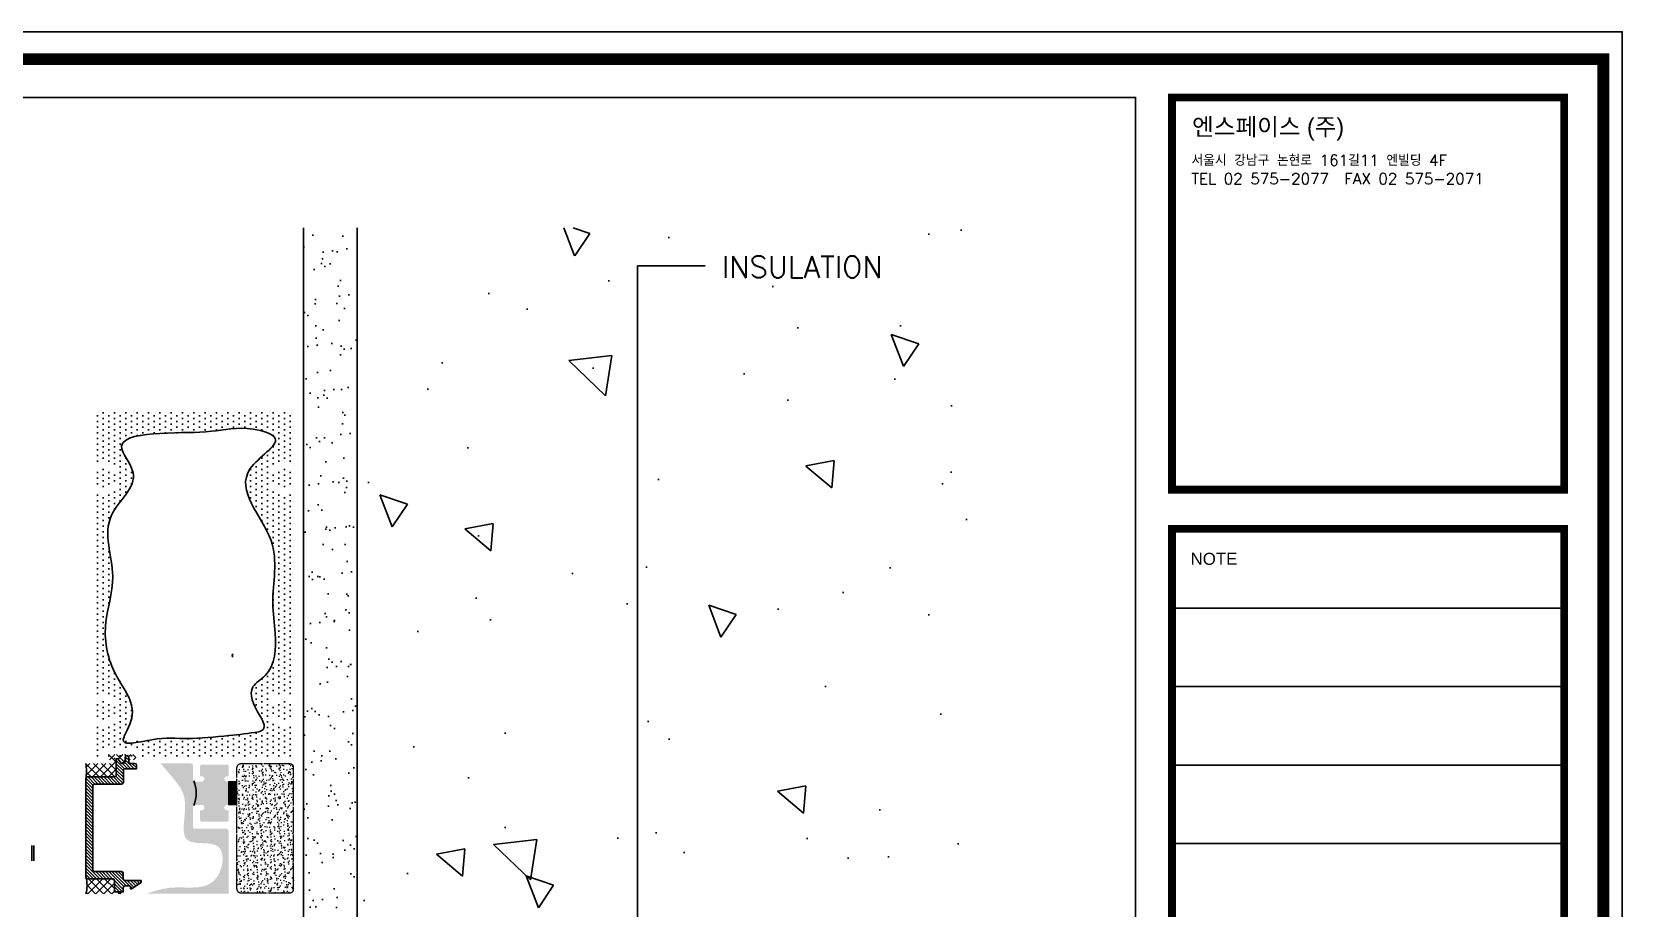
# Model space of a CAD drawing. Header units: millimetres. Extents: x 3549 to 7984, y 668 to 4080.
# Drawn here: x 7538.8 to 7984.2, y 2774.4 to 3019.9 of the extents above; entities that cross this region are included whole.
import ezdxf

# ---------------------------------------------------------------- set-up
doc = ezdxf.new("R2010")
doc.units = ezdxf.units.MM
doc.linetypes.add('CENTER', pattern=[7.75, 7.25, -0.25, 0, -0.25])
for name, color, linetype in [('$0$AA-BORD-TEXT', 3, 'Continuous'), ('2', 2, 'Continuous'), ('252', 252, 'Continuous'), ('3', 3, 'Continuous'), ('4', 4, 'Continuous'), ('6', 6, 'Continuous'), ('8', 8, 'Continuous'), ('ACCY', 5, 'Continuous'), ('Dims', 1, 'Continuous'), ('nt', 34, 'Continuous'), ('Structure', 6, 'Continuous'), ('TE 07', 7, 'Continuous'), ('TEXT', 2, 'Continuous')]:
    doc.layers.add(name, color=color, linetype=linetype)
doc.layers.add('1', color=1, linetype='CENTER', lineweight=5)
doc.styles.add('HGTXT', font='romans.shx', dxfattribs={"bigfont": 'whgtxt.shx'})
doc.styles.get("Standard").update_dxf_attribs({"font": 'arial.ttf'})
doc.styles.add('style1', font='simplex.shx')
doc.dimstyles.new('Telling', dxfattribs={"dimscale": 2, "dimtxt": 3, "dimasz": 3, "dimexe": 1, "dimexo": 3, "dimgap": 1, "dimtad": 1, "dimdec": 1, "dimrnd": 1, "dimdsep": 46, "dimtxsty": 'Standard', "dimcen": 3, "dimclrd": 1, "dimclre": 1, "dimclrt": 2, "dimadec": 0, "dimazin": 0, "dimtfac": 1, "dimtdec": 1, "dimtofl": 0, "dimtmove": 0, "dimatfit": 0, "dimfxl": 1, "dimtolj": 1, "dimtzin": 0, "dimlwe": -1, "dimarcsym": 0})
pattern_1 = [(135, (12081.60854099936, -33339.02538771069), (-1.122532015133644, -1.122532015133644), []), (225, (12081.60854099936, -33339.02538771069), (1.122532015133644, -1.122532015133644), [])]

# ---------------------------------------------------------------- blocks, each defined once
blk = doc.blocks.new('AL-TEMPLATE')
at = {"color": 9}
for p, q in [((2716.817341244991, 1392.968256307027), (2800.017341244944, 1392.968256307027)), ((2716.817341244991, 1376.328256307072), (2800.017341244944, 1376.328256307072)), ((2716.817341244991, 1359.688256307058), (2800.017341244944, 1359.688256307058)), ((2716.817341244991, 1343.048256307044), (2800.017341244944, 1343.048256307044))]:
    blk.add_line(p, q, dxfattribs=at)
for points, const_width in [([(1976.337341245009, 1509.448256307067), (2808.337341245009, 1509.448256307067), (2808.337341245009, 927.0482563070436), (1976.337341245009, 927.0482563070436)], 2.49600000000001), ([(2716.817341244991, 1501.315819858999), (2800.017341244944, 1501.315819858999), (2800.017341244944, 1418.115819859046), (2716.817341244991, 1418.115819859046)], 1.664000000000007), ([(2716.817341244991, 1409.795819859039), (2800.017341244944, 1409.795819859039), (2800.017341244944, 1026.888256307069), (2716.817341244991, 1026.888256307069)], 1.664000000000007)]:
    blk.add_lwpolyline(points, close=True, dxfattribs=dict(at, const_width=const_width))
at = {"layer": 'nt', "color": 254, "linetype": 'Continuous', "ltscale": 2}
blk.add_lwpolyline([(1972.337341245009, 1515.248256307055), (1972.337341245009, 921.2482563070553), (2812.337341245009, 921.2482563070553), (2812.337341245009, 1515.248256307055)], close=True, dxfattribs=at)
at = {"layer": 'TE 07'}
blk.add_lwpolyline([(1984.073093346065, 1501.315819858999), (2709.081589143934, 1501.315819858999), (2709.081589143934, 935.1806927550533), (1984.073093346065, 935.1806927550533)], close=True, dxfattribs=at)
at = {"color": 150, "insert": (2721.064084730931, 1496.933776893115), "char_height": 3.669809794559644, "attachment_point": 1, "style": 'HGTXT'}
blk.add_mtext('{\\fExpo M|b0|i0|c129|p18;엔스페이스 (주)}', dxfattribs=at)
at = {"color": 7, "insert": (2720.942790329573, 1489.171685933317), "char_height": 2.348678268518172, "attachment_point": 1, "style": 'HGTXT'}
blk.add_mtext('서울시 강남구 논현로 161길11 엔빌딩 4F\\PTEL 02 575-2077  FAX 02 575-2071', dxfattribs=at)
at = {"color": 9, "insert": (2720.758984766413, 1404.725116502454), "char_height": 2.555904000000012, "width": 438.9675663360018, "attachment_point": 1}
blk.add_mtext('NOTE', dxfattribs=at)

msp = doc.modelspace()

# ---------------------------------------------------------------- hatches: boundary and pattern name
at = {"layer": '$0$AA-BORD-TEXT'}
h = msp.add_hatch(dxfattribs=at)
h.set_pattern_fill('ANSI31', color=256, scale=0.2, angle=90, style=0)
h.set_pattern_definition([(135, (12081.60854099936, -33339.02538771069), (-0.4490128060534577, -0.4490128060534576), [])])
h.paths.add_polyline_path([(7553.919933579149, 2810.682476476955, -0.4142134050934406), (7554.419933310695, 2811.182476476955), (7561.920408623511, 2811.182480504925, 0.4142134050936973), (7562.420408355058, 2811.682480504925), (7562.420408355058, 2816.28245534953), (7562.920408355058, 2816.28245534953), (7563.920408355058, 2814.982455349716), (7564.420408355058, 2814.982455349716, 0.4142135623730951), (7564.920408355058, 2815.482455349716), (7564.920408355058, 2816.68245534804, -1), (7565.920408355058, 2816.68245534804), (7565.920408355058, 2815.497972108613, 0.4260079771813898), (7566.420009738984, 2814.977923967133), (7567.687571209608, 2814.977923967133, -0.375279670551518), (7568.120408355011, 2814.482455349716), (7568.120408355011, 2813.482455349716), (7564.920408355058, 2813.482455349716, 0.414213562374724), (7564.420408355058, 2812.982455349716), (7564.420408355058, 2809.682480558011, -0.4142134050937573), (7563.920408623511, 2809.182480558011), (7556.419933310695, 2809.182476530972, 0.4142134050937517), (7555.919933579149, 2808.682476530972), (7555.919933579149, 2785.177923970114, 0.4142135623733962), (7556.419933579149, 2784.677923970114), (7563.919933579149, 2784.677923970114, -0.414213562373383), (7564.419933579149, 2784.177923970114), (7564.419933579149, 2782.682480509582, 0.4142135623727528), (7564.919933579149, 2782.182480509582), (7569.419933579149, 2782.182480509582), (7569.419933579149, 2781.682480509582), (7566.719933579196, 2779.882480508837), (7566.419933579149, 2779.882480508837), (7566.419933579149, 2780.382480508837, 0.4142135623723788), (7566.119933579335, 2780.682480509582), (7564.919933579149, 2780.682480509582, 0.4142135623727251), (7564.419933579149, 2780.182480509582), (7564.419933579382, 2778.977923969927), (7561.919854052816, 2778.977923969927), (7561.919854052816, 2782.177923970114, 0.4142135623737749), (7561.419854052816, 2782.677923970114), (7554.419933579149, 2782.677923970114, -0.4142135623737128), (7553.919933579149, 2783.177923970114)])
at = {"ltscale": 0.5}
h = msp.add_hatch(dxfattribs=at)
h.set_pattern_fill('AR-SAND', color=256, scale=5, angle=-1.272221872585407e-14)
h.set_pattern_definition([(37.50000000000001, (-3187356.089942053, -139516.0208506688), (-0.3149667905480384, 9.634118845065792), [0, -7.599999999999994, 0, -8.49999999999999, 0, -8.12499999999999]), (7.499999999999979, (-3187356.089942053, -139516.0208506688), (8.848883526338637, 14.1107303261487), [0, -4.099999999999999, 0, -6.85, 0, -2.625]), (327.5, (-3187362.239942053, -139516.0208506688), (15.57070930875748, 0.0282952676848209), [0, -2.5, 0, -9, 0, -11.75]), (317.4999999999999, (-3187362.239942053, -139516.0208506688), (15.03063302286147, 4.388377824671243), [0, -1.25, 0, -5.899999999999999, 0, -6.75])])
h.paths.add_polyline_path([(7614.920174482198, 2964.975561248488), (7629.920174481733, 2964.975561248491), (7629.920182094655, 2764.97665810187), (7614.92018209512, 2764.97665810187)])
h = msp.add_hatch()
h.set_pattern_fill('ANSI37', color=6, scale=0.5, angle=90, style=0)
h.set_pattern_definition(pattern_1)
h.paths.add_polyline_path([(7561.420009739217, 2814.977923968065, 1), (7561.420009739217, 2815.977930641922), (7559.920009739217, 2815.977930641922), (7559.920009738984, 2817.477930641922), (7567.920009739217, 2817.477930640991), (7567.920009739217, 2815.977930641922), (7566.420009739217, 2815.977930641922, 0.402516698313015), (7565.920408355058, 2815.497972108613), (7565.920408355058, 2816.68245534804, 1), (7564.920408355058, 2816.68245534804), (7564.920408355058, 2815.482455349716, -0.4142135623730951), (7564.420408355058, 2814.982455349716), (7563.920408355058, 2814.982455349716), (7562.920408355058, 2816.28245534953), (7562.420408355058, 2816.28245534953), (7562.420408355058, 2811.682480504925, -0.4142134050936973), (7561.920408623511, 2811.182480504925), (7554.419933310695, 2811.182476476955, 0.3233959692577587), (7553.94526463536, 2810.839605067114, 0.08008910418648334), (7553.919933579848, 2814.977923968065)])
h = msp.add_hatch()
h.set_pattern_fill('ANSI37', color=6, scale=0.5, angle=90, style=0)
h.set_pattern_definition(pattern_1)
h.paths.add_polyline_path([(7561.419854052816, 2782.677923970114, -0.4142135623737749), (7561.919854052816, 2782.177923970114), (7561.919854052816, 2778.977923969927), (7564.22739802835, 2778.977923969927), (7564.22739802835, 2778.47793137953), (7553.920156322638, 2778.47793137953, 0.1339928955301586), (7553.989263065378, 2782.923910371217, 0.2654603962972247), (7554.419933579149, 2782.677923970114)])
at = {"layer": '1'}
h = msp.add_hatch(dxfattribs=at)
h.set_pattern_fill('AR-SAND', color=256, angle=90, style=0)
h.set_pattern_definition([(127.5, (460550.171148953, 30280.98280686995), (-1.926823769013156, -0.06299335810960807), [0, -1.52, 0, -1.7, 0, -1.625]), (97.49999999999993, (460550.171148953, 30280.98280686995), (-2.82214606522974, 1.769776705267725), [0, -0.8199999999999998, 0, -1.37, 0, -0.5249999999999999]), (57.49999999999998, (460550.171148953, 30279.7528068695), (-0.005659053536964309, 3.114141861751495), [0, -0.4999999999999988, 0, -1.799999999999995, 0, -2.34999999999999]), (47.49999999999999, (460550.171148953, 30279.7528068695), (-0.8776755649342488, 3.006126604572293), [0, -0.25, 0, -1.179999999999999, 0, -1.35])])
edge = h.paths.add_edge_path()
edge.add_arc((7597.230926361153, 2813.826098544712), 1, 90, 180.0000000001042, ccw=False)
edge.add_line((7597.230926361153, 2814.826098544712), (7611.127442831392, 2814.826098544712))
edge.add_arc((7611.127442831392, 2813.826098544712), 0.9999999999992834, 360, 450, ccw=False)
edge.add_line((7612.127442831392, 2813.826098544712), (7612.127442831392, 2779.768759197745))
edge.add_arc((7611.127442831392, 2779.768759197745), 0.9999999999999998, 270, 360, ccw=False)
edge.add_line((7611.127442831392, 2778.768759197745), (7597.230926361153, 2778.768759197745))
edge.add_arc((7597.230926361153, 2779.768759197745), 0.9999999999989936, 179.9999999995831, 270, ccw=False)
edge.add_line((7596.230926361153, 2779.768759197745), (7596.230926361153, 2813.826098544712))
h = msp.add_hatch(dxfattribs=at)
h.set_pattern_fill('ANSI31', color=256, scale=3, angle=404.9999999999999, style=0)
h.set_pattern_definition([(90, (-454029.0987008107, 38282.78869421337), (0.375, 7.703787251598713e-17), [])])
h.paths.add_polyline_path([(7593.922172856037, 2809.853378567102), (7593.922172855571, 2803.503378567475), (7595.922110560336, 2803.503378567475), (7595.922110560336, 2806.378440863642), (7595.622172856223, 2806.678378567289), (7595.92204032022, 2806.97824603245), (7595.922096028211, 2809.853378567102)])
at = {"layer": '252'}
msp.add_hatch(color=256, dxfattribs=at).paths.add_polyline_path([(7586.372155510107, 2811.3808080202), (7585.922155509921, 2811.3808080202), (7585.922155509688, 2814.180808020014, -0.4142135623730951), (7586.422155509921, 2814.680808020014), (7593.422155509921, 2814.680808020014, -0.4142135623730951), (7593.922155509921, 2814.180808020014), (7593.922155509921, 2811.3808080202), (7593.472155509968, 2811.3808080202, 1), (7593.472155509968, 2809.8808080202), (7593.922155509921, 2809.8808080202), (7593.922155509921, 2803.380413172956), (7593.472155509968, 2803.380413172956, 1), (7593.472155509968, 2801.880413172956), (7593.922155509688, 2801.880413172956), (7593.922155509921, 2799.180413172769, -0.4142135623778901), (7593.422155509921, 2798.680413172769), (7586.422155509921, 2798.680413172769, -0.4142135623858815), (7585.922155509921, 2799.180413173701), (7585.922155509921, 2801.880413172956), (7586.372155509875, 2801.880413172956, 1), (7586.372155509875, 2803.380413172956), (7584.672155508757, 2803.380413172956, 0.1989123673292194), (7584.141825422863, 2803.160743259083, 0.2008970320835634), (7584.141825424027, 2810.100477934073, 0.1989123673794534), (7584.672155509921, 2809.8808080202), (7585.922155509921, 2809.8808080202), (7586.372155509875, 2809.8808080202, 1)])
at = {"layer": '6'}
h = msp.add_hatch(dxfattribs=at)
h.set_pattern_fill('DOTS', color=256, angle=90, style=0)
h.set_pattern_definition([(90, (20936.6106483267, -2466.09170287177), (-1.587499999999999, 0.7937500000000001), [0, -1.587499999999999])])
edge = h.paths.add_edge_path(flags=16)
edge.add_spline(control_points=[(7602.299856920014, 2823.864850011843), (7599.556358377667, 2823.368887020464), (7593.038294959333, 2822.610747201557), (7582.406969473217, 2821.911464825462), (7574.584699712213, 2821.612290428209), (7561.971916755414, 2821.523820772025), (7570.108177802744, 2829.874040586132), (7560.596322083598, 2839.770375440086), (7558.210617663557, 2853.554824634644), (7563.535389377023, 2868.204393077831), (7556.5216570841, 2884.052816701311), (7571.185545785338, 2894.241405944529), (7559.91845980192, 2905.998182345371), (7577.432733088019, 2907.960164413977), (7588.142717624534, 2907.299080112207), (7598.229285060646, 2909.772341889518), (7611.257579905898, 2905.786204690303), (7591.584258607807, 2894.901864463653), (7609.777895497376, 2878.665736860785), (7605.444768930305, 2862.754665208238), (7607.349936339757, 2850.432840892303), (7607.054308324339, 2840.733082016188), (7598.721969488295, 2836.043812436241), (7601.517939523546, 2830.035140057284), (7604.727847243412, 2824.908087062839), (7602.763265206697, 2823.948623835298), (7602.299856920014, 2823.864850011843)], knot_values=[0, 0, 0, 0, 8.3639029089275, 20.00501679917086, 29.99057825993125, 38.12386822520102, 42.18001989737376, 55.77534598641168, 69.9536358330544, 83.8740465340505, 101.00098455546, 114.3986380130521, 122.4624564145142, 133.741095772146, 148.2439870774788, 159.9528147382654, 166.6078069324592, 177.5716521060831, 198.4790083749978, 216.0315894013064, 224.6058283337728, 236.7240475774045, 241.3619130203759, 249.4922770182193, 253.5986115393141, 255.0113704150328, 255.0113704150328, 255.0113704150328, 255.0113704150328], degree=3, periodic=0)
edge = h.paths.add_edge_path()
edge.add_arc((7558.720965745146, 2818.680450472239), 0.5, 89.99798008494452, 179.9988898474659, ccw=False)
edge.add_line((7558.720983372288, 2819.180450472239), (7569.120945573304, 2819.18008383103))
edge.add_arc((7569.120927946395, 2818.68008383103), 0.5, 359.9988898474658, 449.99798009161447, ccw=False)
edge.add_line((7569.620927946162, 2818.680074143413), (7569.620898882611, 2817.180080034959))
edge.add_arc((7570.120898882611, 2817.180070347342), 0.5, 179.9988898474658, 269.9992923083586)
edge.add_line((7570.120892706778, 2816.680070347342), (7612.219886501771, 2816.679550360146))
edge.add_line((7612.219886501771, 2816.679550360146), (7612.219886501771, 2825.363294979747))
edge.add_arc((7611.719886501771, 2825.363294979747), 0.5, 360, 478.4368901500497)
edge.add_arc((7609.219886501771, 2829.979841307926), 4.749999999909169, 225.3256214634207, 298.4368901504817, ccw=False)
edge.add_arc((7606.583348584347, 2827.313164009902), 0.9999999999337792, 45.32562146797733, 225.325621457656, ccw=False)
edge.add_arc((7609.219886502004, 2829.979841307926), 2.75000000006984, 225.3256214569766, 494.6765988419978)
edge.add_arc((7606.583245248519, 2832.646416433345), 1.000000000077277, 180.0000000033351, 314.67659883898455, ccw=False)
edge.add_line((7605.583245248286, 2832.646416433345), (7605.583245248519, 2832.646426606181))
edge.add_arc((7606.583245248519, 2832.646416433345), 1.000000000077277, 134.6765988447276, 179.9994171560792, ccw=False)
edge.add_arc((7609.219886501771, 2829.979841307926), 4.749999999939788, 61.56310985168818, 134.6765988414221, ccw=False)
edge.add_arc((7611.719886501771, 2834.596387636106), 0.5, 241.5631098473279, 360)
edge.add_line((7612.219886501771, 2834.596387636106), (7612.219886501771, 2890.364360553402))
edge.add_arc((7611.719886501771, 2890.364360553402), 0.5, 360, 478.4368901515927)
edge.add_arc((7609.219886501305, 2894.98090688065), 4.749999999898282, 225.3256214639156, 298.4368901517526, ccw=False)
edge.add_arc((7606.583348584114, 2892.314229583557), 0.9999999999572962, 45.32562146545581, 225.3256214647235, ccw=False)
edge.add_arc((7609.219886501771, 2894.98090688065), 2.750000000144018, 225.3256214553064, 494.6765988452893)
edge.add_arc((7606.583245248054, 2897.647482006068), 1.000000000044708, 134.6765988474805, 314.6765988417374, ccw=False)
edge.add_arc((7609.219886501771, 2894.98090688065), 4.750000000070451, 61.56310985044752, 134.6765988430056, ccw=False)
edge.add_arc((7611.719886501771, 2899.597453208829), 0.5, 241.5631098504055, 360)
edge.add_line((7612.219886501771, 2899.597453208829), (7612.219886501771, 2913.28090697639))
edge.add_line((7612.219886501771, 2913.28090697639), (7555.619886501678, 2913.28090697639))
edge.add_line((7555.619886501678, 2913.280906977321), (7555.619886501678, 2899.597453209761))
edge.add_arc((7556.119886501911, 2899.597453208829), 0.5, 180, 298.4368901501736)
edge.add_arc((7558.619886501678, 2894.98090688065), 4.750000000070451, 45.323401157008675, 118.4368901473303, ccw=False)
edge.add_arc((7561.256527755162, 2897.647482006068), 1.000000000044708, 225.3234011582572, 405.32340115262485, ccw=False)
edge.add_arc((7558.619886501445, 2894.98090688065), 2.750000000144018, 405.3234011547127, 674.6743785447221)
edge.add_arc((7561.256424419102, 2892.314229583557), 0.9999999999572962, -45.325621464861115, 134.6743785344659, ccw=False)
edge.add_arc((7558.619886501911, 2894.98090688065), 4.749999999898282, 241.5631098506332, 314.6743785360631, ccw=False)
edge.add_arc((7556.119886501911, 2890.364360553402), 0.5, 421.5631098483092, 540)
edge.add_line((7555.619886501678, 2890.364360553402), (7555.619886501678, 2834.596387637037))
edge.add_arc((7556.119886501911, 2834.596387636106), 0.5, 180, 298.4368901501736)
edge.add_arc((7558.619886501678, 2829.979841307926), 4.750000000070451, 45.32340115701618, 118.4368901473303, ccw=False)
edge.add_arc((7561.256527755162, 2832.646416433345), 1.000000000046002, 225.3234011583672, 405.32340115262446, ccw=False)
edge.add_arc((7558.619886501445, 2829.979841307926), 2.750000000142726, 405.3234011546593, 674.6743785447222)
edge.add_arc((7561.256424419102, 2827.313164009902), 0.9999999999560027, -45.32562146486163, 134.6743785344283, ccw=False)
edge.add_arc((7558.619886501911, 2829.979841307926), 4.749999999896988, 241.56310984983378, 314.6743785360552, ccw=False)
edge.add_arc((7556.119886501678, 2825.363294979747), 0.5, 421.5631098468621, 540)
edge.add_line((7555.619886501678, 2825.363294979747), (7555.619886502143, 2817.179841308112))
edge.add_arc((7556.119886502143, 2817.179841308112), 0.5, 180, 269.9999999933298)
edge.add_line((7556.119886502143, 2816.679841308112), (7557.720936669488, 2816.679841308112))
edge.add_arc((7557.720936669488, 2817.179841308112), 0.5, 270, 359.9988898474658)
edge.add_line((7558.220936669488, 2817.179831619564), (7558.220965745379, 2818.680460159856))
edge = h.paths.add_edge_path()
edge.add_line((7567.920913414317, 2815.98027584255), (7565.920913414782, 2815.980314594883))
edge.add_line((7567.920942478333, 2817.480275841619), (7567.920913414549, 2815.980275841619))
edge.add_line((7559.92094247973, 2817.479705676626), (7567.920942478333, 2817.480275841619))
edge.add_line((7559.920913415946, 2815.979705676626), (7559.920942479497, 2817.479705676626))
edge.add_line((7561.920971346073, 2815.979666924293), (7559.920913415946, 2815.979705677557))
at = {"layer": '8'}
h = msp.add_hatch(dxfattribs=at)
h.set_pattern_fill('AR-SAND', color=256, scale=0.5, angle=90, style=0)
h.set_pattern_definition([(127.5, (464648.7287725043, 19171.3245474493), (-0.9634118845065792, -0.03149667905480404), [0, -0.76, 0, -0.85, 0, -0.8125]), (97.49999999999993, (464648.7287725043, 19171.3245474493), (-1.41107303261487, 0.8848883526338635), [0, -0.4099999999999999, 0, -0.6849999999999999, 0, -0.2625]), (57.49999999999998, (464648.7287725043, 19170.70954745001), (-0.002829526768482205, 1.557070930875745), [0, -0.2499999999999994, 0, -0.8999999999999976, 0, -1.174999999999995]), (47.49999999999999, (464648.7287725043, 19170.70954745001), (-0.4388377824671246, 1.503063302286145), [0, -0.125, 0, -0.59, 0, -0.675])])
edge = h.paths.add_edge_path()
edge.add_arc((7593.42210690536, 2796.177983720976), 0.5000000000000001, 360, 450)
edge.add_line((7593.42210690536, 2796.677983720976), (7584.42217285301, 2796.677983720976))
edge.add_arc((7584.42217285301, 2797.177983720976), 0.5, 179.9999999799897, 270, ccw=False)
edge.add_line((7583.922172852777, 2797.177983720976), (7583.922172854873, 2802.627983721162))
edge.add_arc((7584.67217285464, 2802.627983720231), 0.7500000000004547, 90, 179.9999999777664, ccw=False)
edge.add_line((7584.67217285464, 2803.377983720231), (7586.37217285599, 2803.377983720231))
edge.add_arc((7586.37217285599, 2802.627983720231), 0.75, 270, 450, ccw=False)
edge.add_line((7586.37217285599, 2801.877983720231), (7585.922172856037, 2801.877983720231))
edge.add_line((7585.922172856037, 2801.877983720231), (7585.922172856037, 2799.177983720976))
edge.add_arc((7586.422172856037, 2799.177983720976), 0.5, 180, 270)
edge.add_line((7586.422172856037, 2798.677983720976), (7593.422172856037, 2798.677983720976))
edge.add_arc((7593.422172856037, 2799.177983720976), 0.5, 270, 360)
edge.add_line((7593.922172856037, 2799.177983720976), (7593.922172855804, 2801.877983721162))
edge.add_line((7593.922172855804, 2801.877983720231), (7593.472172856083, 2801.877983720231))
edge.add_arc((7593.472172856083, 2802.627983720231), 0.75, 90, 270, ccw=False)
edge.add_line((7593.472172856083, 2803.377983720231), (7593.922172855804, 2803.377983720231))
edge.add_line((7593.922172855804, 2803.377983720231), (7593.922172856037, 2809.878378567475))
edge.add_line((7593.922172856037, 2809.878378567475), (7593.472172856083, 2809.878378567475))
edge.add_arc((7593.472172856083, 2810.628378567475), 0.75, 90, 270, ccw=False)
edge.add_line((7593.472172856083, 2811.378378567475), (7593.922172856037, 2811.378378567475))
edge.add_line((7593.922172856037, 2811.378378567475), (7593.922172856037, 2814.178378567289))
edge.add_arc((7593.422172856037, 2814.178378567289), 0.5, 360, 450)
edge.add_line((7593.422172856037, 2814.678378567289), (7586.422172855804, 2814.678378567289))
edge.add_arc((7586.422172855804, 2814.178378567289), 0.5, 450, 540)
edge.add_line((7585.922172855804, 2814.178378567289), (7585.922172856037, 2811.378378567475))
edge.add_line((7585.922172856037, 2811.378378567475), (7586.37217285599, 2811.378378567475))
edge.add_arc((7586.37217285599, 2810.628378567475), 0.75, -90, 90.0000000044468, ccw=False)
edge.add_line((7586.37217285599, 2809.878378567475), (7585.922172856037, 2809.878378567475))
edge.add_line((7585.922172856037, 2809.878378567475), (7584.672172856037, 2809.878378567475))
edge.add_arc((7584.672172856037, 2810.628378567475), 0.75, 180, 270, ccw=False)
edge.add_line((7583.922172856037, 2810.628378567475), (7583.922172856037, 2814.478357938307))
edge.add_arc((7583.422172856037, 2814.478357938307), 0.4999999999999746, 360, 449.9976359941543)
edge.add_line((7583.422193485996, 2814.978357938307), (7574.8364799884, 2814.978604844029))
edge.add_spline(control_points=[(7574.838487377841, 2814.976292932595), (7576.19235171935, 2813.418281571197), (7578.307112734983, 2810.984639154936), (7581.481169365099, 2806.859727033603), (7582.12068642558, 2801.258833201791), (7579.685528616872, 2790.821683897826), (7593.868182749706, 2794.620646608251), (7591.188228644416, 2778.2938033307), (7579.305099566453, 2781.296847808364), (7573.099332735626, 2779.224437728713), (7570.867077602757, 2778.478427742797)], knot_values=[0.0063453727927154, 0.0063453727927154, 0.0063453727927154, 0.0063453727927154, 6.244666995381564, 9.75071854546956, 15.18521596344767, 23.67890047270072, 32.50415204211873, 41.48969054997214, 54.23012036862598, 61.38862633362596, 61.38862633362596, 61.38862633362596, 61.38862633362596], degree=3, periodic=0)
edge.add_line((7570.867077602757, 2778.478427742797), (7593.922106899074, 2778.478427742797))
edge.add_line((7593.922106899074, 2778.478427742797), (7593.92210690536, 2796.177983720976))
at = {"layer": 'Structure'}
h = msp.add_hatch(dxfattribs=at)
h.set_pattern_fill('AR-CONC', color=256, scale=0.5, angle=90, style=0)
h.set_pattern_definition([(140, (19966.56327248507, 4874.385099622337), (7.969542769451548, 91.092334498002), [9.525, -104.775]), (85, (19966.56327248507, 4874.385099622337), (-95.52842261951757, -17.62171071248466), [7.62, -83.820292085]), (190.4514447, (19967.22739923506, 4881.976103122339), (-87.55887595609755, 73.47062354517664), [8.095004399999997, -89.04512229999997]), (136.1842, (19941.16327248507, 4874.385099622337), (21.02116396636358, 135.539520446065), [14.28749999999995, -157.1624999999993]), (186.6355576099999, (19942.91502248507, 4885.680049622337), (-123.7130622988607, 118.7020670257515), [12.14251157, -133.56780408]), (81.18415117000002, (19941.16327248507, 4874.385099622337), (-123.7130622927663, 118.7020670324885), [11.429983535, -125.72986596]), (111, (19947.51327248506, 4887.085099622338), (51.13259909354381, 75.80719563456624), [9.525, -104.775]), (56.00000000000002, (19947.51327248506, 4887.085099622338), (-92.09398306115963, 30.90101417382354), [7.62, -83.82]), (161.451445, (19951.77432243506, 4893.402365922339), (-40.96138444295261, 106.7082096393581), [8.0950044, -89.04496879999999]), (127.5, (19966.56327248507, 4874.385099622337), (-42.27751943657655, 1.544301625295911), [0, -82.804, 0, -85.09, 0, -84.1375]), (97.49999999999993, (19966.56327248507, 4874.385099622337), (-50.09028740905975, 33.40983125515287), [0, -48.51399999999999, 0, -80.89899999999999, 0, -32.0675]), (57.49999999999998, (19966.56327248507, 4846.064099622337), (2.864371996336726, 67.7952975834357), [0, -31.74999999999992, 0, -99.05999999999969, 0, -131.4449999999994]), (47.49999999999999, (19966.56327248507, 4833.364099622337), (-12.71324551666651, 74.06459069300902), [0, -41.275, 0, -65.786, 0, -93.345])])
h.paths.add_polyline_path([(7805.738984116615, 2964.975561819465), (7805.738984116615, 2764.975561819465), (7629.92018209512, 2764.975561819465), (7629.920166869189, 2964.975561819465)])

# ---------------------------------------------------------------- linework, layer by layer
at = {"layer": '$0$AA-BORD-TEXT', "elevation": -1.787555510312207e-05}
msp.add_lwpolyline([(7563.919933579149, 2784.677923970114, -0.414213562373383), (7564.419933579149, 2784.177923970114), (7564.419933579149, 2782.682480509582, 0.4142135623727527), (7564.919933579149, 2782.182480509582), (7569.419933579149, 2782.182480509582), (7569.419933579149, 2781.682480509582), (7566.719933579196, 2779.882480508837), (7566.419933579149, 2779.882480508837), (7566.419933579149, 2780.382480508837, 0.4142135623723789), (7566.119933579335, 2780.682480509582), (7564.919933579149, 2780.682480509582, 0.4142135623727251), (7564.419933579149, 2780.182480509582), (7564.419933579382, 2778.977923969927), (7561.919854052816, 2778.977923969927), (7561.919854052816, 2782.177923970114, 0.414213562373775), (7561.419854052816, 2782.677923970114), (7554.419933579149, 2782.677923970114, -0.4142135623737128), (7553.919933579149, 2783.177923970114), (7553.919933579149, 2810.682476476955, -0.4142134050934406), (7554.419933310695, 2811.182476476955), (7561.920408623511, 2811.182480504925, 0.4142134050936973), (7562.420408355058, 2811.682480504925), (7562.420408355058, 2816.28245534953), (7562.920408355058, 2816.28245534953), (7563.920408355058, 2814.982455349716), (7564.420408355058, 2814.982455349716, 0.414213562373095), (7564.920408355058, 2815.482455349716), (7564.920408355058, 2816.68245534804, -0.9999999999999999), (7565.920408355058, 2816.68245534804), (7565.920408355058, 2815.482455349716, 0.414213562373095), (7566.420408355058, 2814.982455349716), (7567.620408355011, 2814.982455349716, -0.4142135623726512), (7568.120408355011, 2814.482455349716), (7568.120408355011, 2813.482455349716), (7564.920408355058, 2813.482455349716, 0.414213562374724), (7564.420408355058, 2812.982455349716), (7564.420408355058, 2809.682480558011, -0.4142134050937573), (7563.920408623511, 2809.182480558011), (7556.419933310695, 2809.182476530972, 0.4142134050937517), (7555.919933579149, 2808.682476530972), (7555.919933579149, 2785.177923970114, 0.4142135623733963), (7556.419933579149, 2784.677923970114)], format="xyb", close=True, dxfattribs=at)
at = {"color": 1, "ltscale": 0.5}
for p, q in [((7614.92018209512, 2764.97665810187, -1.787555510014409e-05), (7614.920174482198, 2964.975560677514, -1.787555510312207e-05)), ((7629.92018209512, 2764.97665810187, -1.787555510014409e-05), (7629.92018209512, 2864.976658101896, -1.787555510014409e-05))]:
    msp.add_line(p, q, dxfattribs=at)
at = {"color": 6}
for centre, radius, start, end in [((7541.09759904629, 2812.830200224373, -1.787555510907808e-05), 13.00096074010196, 350.4913032023663, 9.508696797633709), ((7545.808465372291, 2780.827543248612, -1.787555510907808e-05), 8.445129129053846, 343.8459457508486, 16.15948497939624)]:
    msp.add_arc(centre, radius, start, end, dxfattribs=at)
at = {"layer": '1'}
for p, q in [((7596.230926361153, 2779.768759197745, -1.787555510610003e-05), (7596.230926361153, 2813.826098544712, -1.787555510610003e-05)), ((7611.127442831392, 2814.826098544712, -1.787555510610003e-05), (7597.230926361153, 2814.826098544712, -1.787555510610003e-05)), ((7612.127442831392, 2779.768759197745, -1.787555510610003e-05), (7612.127442831392, 2813.826098544712, -1.787555510610003e-05)), ((7597.230926361153, 2778.768759197745, -1.787555510610003e-05), (7611.127442831392, 2778.768759197745, -1.787555510610003e-05))]:
    msp.add_line(p, q, dxfattribs=at)
at = {"layer": '1', "elevation": -1.787555510312207e-05}
msp.add_lwpolyline([(7593.922172855804, 2809.853378567102), (7593.922172855571, 2803.503378567475), (7595.922110560336, 2803.503378567475), (7595.922110560336, 2806.378440863642), (7595.622172856223, 2806.678378567289), (7595.92204032022, 2806.97824603245), (7595.922096028211, 2809.853378567102)], close=True, dxfattribs=at)
at = {"layer": '1'}
for centre, start, end in [((7597.230926361153, 2813.826098544712, -1.787555510610003e-05), 90, 180), ((7611.127442831392, 2813.826098544712, -1.787555510610003e-05), 0, 90), ((7597.230926361153, 2779.768759197745, -1.787555510610003e-05), 180, 270), ((7611.127442831392, 2779.768759197745, -1.787555510610003e-05), 270, 0)]:
    msp.add_arc(centre, 1, start, end, dxfattribs=at)
at = {"layer": '2'}
for p, q in [((7538.819888552869, 2791.980909501392, -1.787555510610003e-05), (7538.819888552869, 2787.674511074278, -1.787555510610003e-05)), ((7539.319888552869, 2791.980909501392, -1.787555510610003e-05), (7539.319888552869, 2787.674511074278, -1.787555510610003e-05))]:
    msp.add_line(p, q, dxfattribs=at)
at = {"layer": '3'}
msp.add_arc((7575.854433657354, 2806.630610597509, -1.787555510610003e-05), 8.98447781578469, 337.2813133520997, 22.71868664790031, dxfattribs=at)
at = {"layer": '6', "start_tangent": (-0.9840496376857668, -0.1778940993133589), "end_tangent": (-0.9840496376857668, -0.1778940993133589)}
msp.add_spline([(7602.299856921178, 2823.864850011843, -1.787555510610003e-05), (7594.005834483294, 2822.785932188111, -1.787555510610003e-05), (7582.394344286513, 2821.955975555073, -1.787555510610003e-05), (7572.414202141095, 2821.627037193815, -1.787555510610003e-05), (7564.452037434545, 2821.21205887683, -1.787555510610003e-05), (7566.52549260993, 2826.772794119272, -1.787555510610003e-05), (7562.378481390871, 2839.72019499373, -1.787555510610003e-05), (7559.44754215049, 2853.592235151867, -1.787555510610003e-05), (7561.438083327128, 2867.369592660296, -1.787555510610003e-05), (7561.101383902351, 2884.493220765333, -1.787555510610003e-05), (7567.155921430778, 2896.444776877019, -1.787555510610003e-05), (7563.921367670395, 2903.831442509967, -1.787555510610003e-05), (7574.620501277255, 2907.400230233747, -1.787555510610003e-05), (7589.111185117144, 2907.995157183337, -1.787555510610003e-05), (7600.80558931244, 2908.576152625683, -1.787555510610003e-05), (7606.943141707903, 2906.003338661234, -1.787555510610003e-05), (7599.976247589788, 2897.537626207995, -1.787555510610003e-05), (7605.781942253918, 2877.452520890351, -1.787555510610003e-05), (7606.291429609977, 2859.907335701588, -1.787555510610003e-05), (7606.954943335368, 2851.358808178644, -1.787555510610003e-05), (7604.134959567557, 2839.573269192319, -1.787555510610003e-05), (7600.73447694139, 2836.419459785524, -1.787555510610003e-05), (7602.559997069868, 2828.496689121428, -1.787555510610003e-05), (7603.55526765807, 2824.512794085967, -1.787555510610003e-05), (7602.299856921178, 2823.864850011843, -1.787555510610003e-05)], degree=3, dxfattribs=at)
at = {"layer": 'ACCY', "color": 11}
msp.add_arc((7595.381645612404, 2845.21285590269, -1.787555511205612e-05), 0.4615384615384616, 112.5000000133871, 247.4999999866129, dxfattribs=at)
at = {"layer": 'Structure'}
msp.add_line((7629.920166869189, 2964.975561819465, -1.787555510312207e-05), (7629.9201820952, 2764.975561819469, -1.787555510312207e-05), dxfattribs=at)

# ---------------------------------------------------------------- block references
at = {"layer": '4', "xscale": 1.32, "yscale": 1.32, "zscale": 1.32}
msp.add_blockref('AL-TEMPLATE', (4271.961630927442, 1019.735317012379), dxfattribs=at)

# ---------------------------------------------------------------- texts
at = {"layer": 'TEXT', "insert": (7732.071354230909, 2957.009560977302), "char_height": 6, "width": 52.82643586605991, "attachment_point": 1, "style": 'style1'}
msp.add_mtext('INSULATION', dxfattribs=at)

# ---------------------------------------------------------------- leaders
at = {"layer": 'Dims'}
msp.add_leader([(7708.448041655087, 2741.552350708262), (7708.448041655087, 2954.332347381664), (7727.420795269565, 2954.332347381664)], dimstyle='Telling', override={"dimgap": 1, "dimtad": 0}, dxfattribs=at)

doc.saveas('drawing.dxf')
